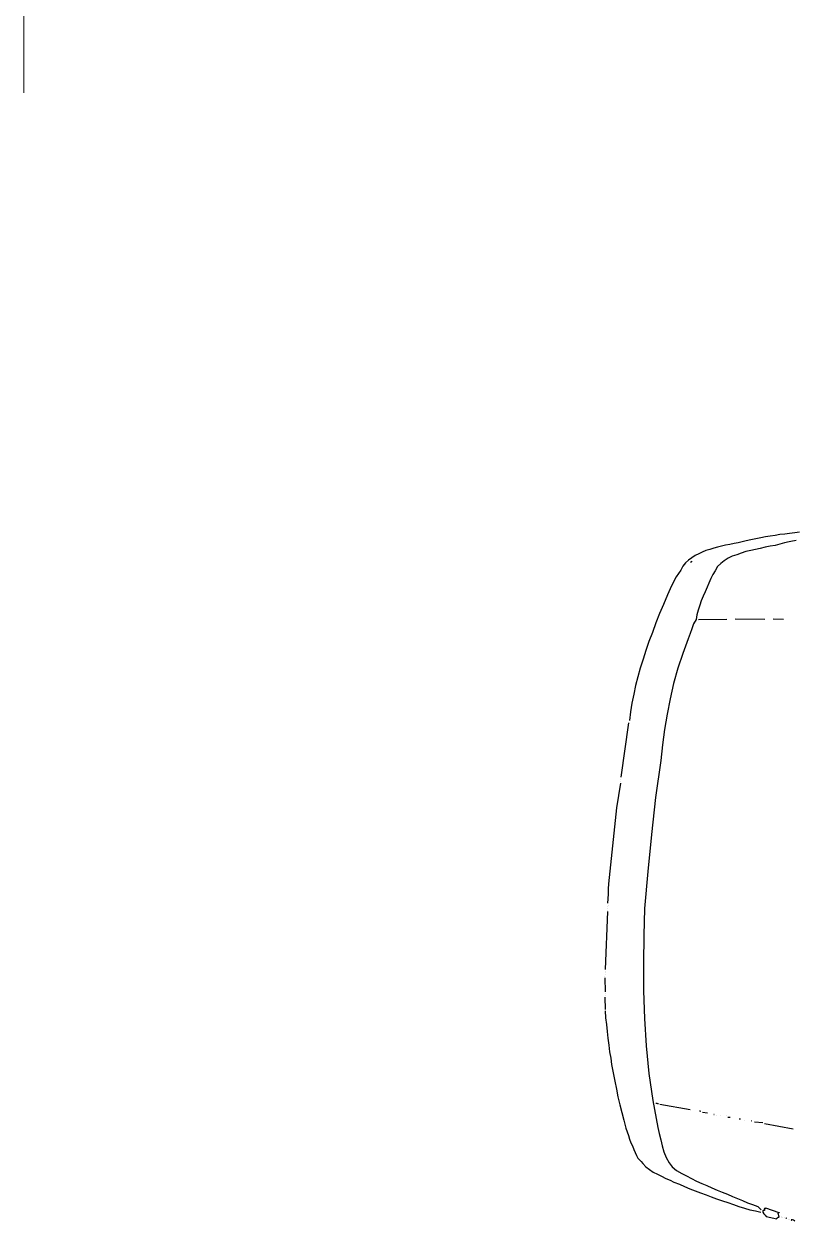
# Model space of a CAD drawing. Header units: metres. Extents: x -45 to 1930, y -347 to 488.
# Drawn here: x 37.175 to 39.075, y 35.33 to 38.28 of the extents above; entities that cross this region are included whole.
import ezdxf

# ---------------------------------------------------------------- set-up
doc = ezdxf.new("R2010")
doc.units = ezdxf.units.M
doc.linetypes.add('ČERCHOVANÁ', pattern=[25.4, 12.7, -6.35, 0, -6.35])
doc.layers.add('OSA', color=7, linetype='ČERCHOVANÁ')

# ---------------------------------------------------------------- blocks, each defined once
blk = doc.blocks.new('BMW8-PUD')
for p, q in [((4.2342, 0.8913), (4.2358, 0.8905)), ((4.2358, 0.8905), (4.2383, 0.8897)), ((4.2383, 0.8897), (4.2407, 0.8889)), ((4.2407, 0.8889), (4.244, 0.889)), ((4.2431, 0.8898), (4.2423, 0.8897)), ((4.2423, 0.8897), (4.2423, 0.8897)), ((4.244, 0.889), (4.2431, 0.8898)), ((4.244, 0.889), (4.244, 0.889)), ((4.2472, 0.889), (4.2472, 0.889)), ((4.2505, 0.889), (4.2505, 0.889)), ((4.2546, 0.8866), (4.2546, 0.8866)), ((4.2546, 0.8866), (4.2562, 0.8866)), ((4.2562, 0.8866), (4.257, 0.8858)), ((4.257, 0.8858), (4.257, 0.8858)), ((4.2603, 0.8858), (4.2603, 0.8858)), ((4.2652, 0.8859), (4.2652, 0.8859)), ((4.2684, 0.8859), (4.2684, 0.8859)), ((4.2749, 0.8852), (4.2741, 0.8843)), ((4.2758, 0.886), (4.2749, 0.8852)), ((4.2766, 0.886), (4.2758, 0.886)), ((4.2774, 0.886), (4.2766, 0.886)), ((4.2782, 0.8876), (4.2774, 0.886)), ((4.279, 0.8884), (4.2782, 0.8876)), ((4.279, 0.8901), (4.279, 0.8893)), ((4.3059, 0.887), (4.279, 0.8901)), ((4.279, 0.8893), (4.279, 0.8884)), ((4.3091, 0.8838), (4.3059, 0.887)), ((4.2684, 0.8843), (4.2684, 0.8843)), ((4.2741, 0.8843), (4.2774, 0.877)), ((4.2767, 0.8746), (4.275, 0.8738)), ((4.275, 0.8738), (4.275, 0.8746)), ((4.275, 0.8746), (4.3085, 0.8667)), ((4.2775, 0.8762), (4.2767, 0.8746)), ((4.2774, 0.877), (4.2775, 0.8762)), ((4.3085, 0.8667), (4.3093, 0.8676)), ((4.3124, 0.8806), (4.3091, 0.8838)), ((4.3093, 0.8676), (4.3101, 0.8676)), ((4.3101, 0.8676), (4.3118, 0.8676)), ((4.3117, 0.8708), (4.3117, 0.8725)), ((4.3117, 0.8725), (4.3125, 0.8725)), ((4.3117, 0.87), (4.3117, 0.8708)), ((4.3117, 0.8692), (4.3117, 0.87)), ((4.3126, 0.8684), (4.3117, 0.8692)), ((4.3118, 0.8676), (4.3126, 0.8684)), ((4.3149, 0.8774), (4.3124, 0.8806)), ((4.3125, 0.8725), (4.3142, 0.8725)), ((4.3142, 0.8725), (4.3149, 0.8733)), ((4.3158, 0.8741), (4.3149, 0.8774)), ((4.3149, 0.8733), (4.3158, 0.8741)), ((4.3337, 0.8759), (4.3198, 0.8774)), ((4.3289, 0.8645), (4.3199, 0.8717)), ((4.342, 0.8605), (4.3289, 0.8645)), ((4.3475, 0.8744), (4.3337, 0.8759)), ((4.355, 0.8574), (4.342, 0.8605)), ((4.3614, 0.8713), (4.3475, 0.8744)), ((4.3681, 0.8534), (4.355, 0.8574)), ((4.3753, 0.869), (4.3614, 0.8713)), ((4.3892, 0.865), (4.3753, 0.869)), ((4.403, 0.8619), (4.3892, 0.865)), ((4.4169, 0.8588), (4.403, 0.8619)), ((4.4316, 0.8556), (4.4169, 0.8588)), ((4.3803, 0.8494), (4.3681, 0.8534)), ((4.3934, 0.8455), (4.3803, 0.8494)), ((4.4064, 0.8415), (4.3934, 0.8455)), ((4.4195, 0.8376), (4.4064, 0.8415)), ((4.4326, 0.8336), (4.4195, 0.8376)), ((4.4455, 0.8517), (4.4316, 0.8556)), ((4.4457, 0.8297), (4.4326, 0.8336)), ((4.4585, 0.8477), (4.4455, 0.8517)), ((4.4587, 0.8249), (4.4457, 0.8297)), ((4.4724, 0.8446), (4.4585, 0.8477)), ((4.4863, 0.8406), (4.4724, 0.8446)), ((4.4993, 0.8367), (4.4863, 0.8406)), ((4.5132, 0.8327), (4.4993, 0.8367)), ((4.5263, 0.828), (4.5132, 0.8327)), ((4.5402, 0.824), (4.5263, 0.828)), ((4.4718, 0.8209), (4.4587, 0.8249)), ((4.4849, 0.8162), (4.4718, 0.8209)), ((4.4979, 0.8114), (4.4849, 0.8162)), ((4.511, 0.8059), (4.4979, 0.8114)), ((4.5233, 0.8011), (4.511, 0.8059)), ((4.5363, 0.7955), (4.5233, 0.8011)), ((4.55, 0.82), (4.5402, 0.824)), ((4.5606, 0.8169), (4.55, 0.82)), ((4.572, 0.8129), (4.5606, 0.8169)), ((4.5827, 0.8089), (4.572, 0.8129)), ((4.5933, 0.805), (4.5827, 0.8089)), ((4.6031, 0.7993), (4.5933, 0.805)), ((4.6129, 0.7937), (4.6031, 0.7993)), ((4.5478, 0.7874), (4.5363, 0.7955)), ((4.5569, 0.7777), (4.5478, 0.7874)), ((4.5651, 0.7656), (4.5569, 0.7777)), ((4.6211, 0.7857), (4.6129, 0.7937)), ((4.6252, 0.7816), (4.6211, 0.7857)), ((4.6302, 0.7776), (4.6252, 0.7816)), ((4.6343, 0.7736), (4.6302, 0.7776)), ((4.6384, 0.7679), (4.6343, 0.7736)), ((4.6426, 0.7606), (4.6384, 0.7679)), ((4.5718, 0.7526), (4.5651, 0.7656)), ((4.5776, 0.738), (4.5718, 0.7526)), ((4.5826, 0.7234), (4.5776, 0.738)), ((4.6467, 0.7533), (4.6426, 0.7606)), ((4.6508, 0.7452), (4.6467, 0.7533)), ((4.655, 0.7379), (4.6508, 0.7452)), ((4.6591, 0.729), (4.655, 0.7379)), ((4.5876, 0.7088), (4.5826, 0.7234)), ((4.5926, 0.6942), (4.5876, 0.7088)), ((4.6625, 0.7209), (4.6591, 0.729)), ((4.6666, 0.712), (4.6625, 0.7209)), ((4.6708, 0.703), (4.6666, 0.712)), ((4.6111, 0.6292), (4.5926, 0.6942)), ((4.6774, 0.6844), (4.6708, 0.703)), ((4.6841, 0.6657), (4.6774, 0.6844)), ((4.3316, 0.6593), (4.2606, 0.6651)), ((4.3364, 0.6577), (4.3568, 0.6579)), ((4.3641, 0.6555), (4.3633, 0.6555)), ((4.3633, 0.6555), (4.3633, 0.6555)), ((4.3633, 0.6555), (4.3633, 0.6555)), ((4.3633, 0.6555), (4.3641, 0.6555)), ((4.3641, 0.6555), (4.3641, 0.6555)), ((4.3641, 0.6555), (4.3641, 0.6555)), ((4.3641, 0.6555), (4.3641, 0.6555)), ((4.3641, 0.6555), (4.3641, 0.6555)), ((4.3813, 0.6557), (4.3813, 0.6557)), ((4.3919, 0.6541), (4.3919, 0.6541)), ((4.3919, 0.6541), (4.3927, 0.6541)), ((4.3927, 0.6541), (4.3943, 0.6541)), ((4.3943, 0.6541), (4.3951, 0.6541)), ((4.4196, 0.6519), (4.4179, 0.6519)), ((4.4212, 0.6519), (4.4196, 0.6519)), ((4.422, 0.6519), (4.4212, 0.6519)), ((4.4236, 0.6519), (4.422, 0.6519)), ((4.4277, 0.6495), (4.4277, 0.6495)), ((4.4424, 0.6497), (4.4424, 0.6497)), ((4.4505, 0.6497), (4.4505, 0.6497)), ((4.6908, 0.647), (4.6841, 0.6657)), ((4.4579, 0.649), (4.4571, 0.649)), ((4.4571, 0.649), (4.4571, 0.649)), ((4.4571, 0.649), (4.4571, 0.649)), ((4.4571, 0.649), (4.4579, 0.649)), ((4.4587, 0.649), (4.4579, 0.649)), ((4.4579, 0.649), (4.4587, 0.649)), ((4.4587, 0.649), (4.4587, 0.649)), ((4.4587, 0.649), (4.4587, 0.649)), ((4.4864, 0.646), (4.4742, 0.6467)), ((4.4913, 0.6444), (4.4913, 0.6444)), ((4.4913, 0.6444), (4.4929, 0.6444)), ((4.4929, 0.6444), (4.4937, 0.6444)), ((4.4937, 0.6444), (4.4946, 0.6444)), ((4.5932, 0.6364), (4.5174, 0.6422)), ((4.5964, 0.6356), (4.5981, 0.6356)), ((4.5981, 0.6356), (4.5997, 0.6356)), ((4.5997, 0.6356), (4.6005, 0.6356)), ((4.6005, 0.6356), (4.6029, 0.6356)), ((4.6272, 0.5634), (4.6111, 0.6292)), ((4.6975, 0.6283), (4.6908, 0.647)), ((4.7034, 0.6097), (4.6975, 0.6283)), ((4.7092, 0.5902), (4.7034, 0.6097)), ((4.7151, 0.5707), (4.7092, 0.5902)), ((4.64, 0.4967), (4.6272, 0.5634)), ((4.721, 0.5504), (4.7151, 0.5707)), ((4.7244, 0.5349), (4.721, 0.5504)), ((4.7286, 0.5195), (4.7244, 0.5349)), ((4.732, 0.5032), (4.7286, 0.5195)), ((4.7362, 0.487), (4.732, 0.5032)), ((4.6512, 0.43), (4.64, 0.4967)), ((4.7396, 0.4707), (4.7362, 0.487)), ((4.743, 0.4537), (4.7396, 0.4707)), ((4.7464, 0.4374), (4.743, 0.4537)), ((4.66, 0.3617), (4.6512, 0.43)), ((4.749, 0.4203), (4.7464, 0.4374)), ((4.7474, 0.4203), (4.7474, 0.4203)), ((4.7534, 0.387), (4.7499, 0.4171)), ((4.7518, 0.387), (4.7518, 0.387)), ((4.6663, 0.2942), (4.66, 0.3617)), ((4.7526, 0.3821), (4.7526, 0.3821)), ((4.7527, 0.378), (4.7527, 0.378)), ((4.7579, 0.339), (4.7535, 0.3739)), ((4.7563, 0.3389), (4.7563, 0.3389)), ((4.7579, 0.3357), (4.7579, 0.3357)), ((4.758, 0.3316), (4.758, 0.3316)), ((4.758, 0.3267), (4.758, 0.3267)), ((4.758, 0.3235), (4.758, 0.3235)), ((4.7667, 0.1762), (4.7589, 0.3186)), ((4.6718, 0.2266), (4.6663, 0.2942)), ((4.6764, 0.1599), (4.6718, 0.2266)), ((4.6773, 0.0679), (4.6764, 0.1599)), ((4.7667, 0.1729), (4.7667, 0.1729)), ((4.7668, 0.1688), (4.7668, 0.1688)), ((4.7668, 0.1639), (4.7668, 0.1639)), ((4.7669, 0.1607), (4.7669, 0.1607)), ((4.7694, 0.1444), (4.7685, 0.1558)), ((4.7695, 0.1322), (4.7694, 0.1444)), ((4.7705, 0.12), (4.7695, 0.1322)), ((4.7706, 0.1078), (4.7705, 0.12)), ((4.7703, 0.0451), (4.7706, 0.1078)), ((4.6773, -0.0234), (4.6773, 0.0679)), ((4.7701, -0.0176), (4.7703, 0.0451)), ((4.6757, -0.1154), (4.6773, -0.0234)), ((4.769, -0.0804), (4.7701, -0.0176)), ((4.7655, -0.1423), (4.769, -0.0804)), ((4.6716, -0.2074), (4.6757, -0.1154)), ((4.7656, -0.1471), (4.7656, -0.1471)), ((4.7595, -0.2922), (4.7656, -0.1569)), ((4.7656, -0.1512), (4.7656, -0.1512)), ((4.6712, -0.2457), (4.6716, -0.2074)), ((4.6699, -0.284), (4.6712, -0.2457)), ((4.6669, -0.3223), (4.6699, -0.284)), ((4.7579, -0.2922), (4.7579, -0.2922)), ((4.6632, -0.3606), (4.6669, -0.3223)), ((4.7559, -0.3411), (4.7573, -0.3191)), ((4.7573, -0.3191), (4.7579, -0.2979)), ((4.7537, -0.3631), (4.7559, -0.3411)), ((4.6587, -0.399), (4.6632, -0.3606)), ((4.7514, -0.3851), (4.7537, -0.3631)), ((4.6517, -0.4373), (4.6587, -0.399)), ((4.7436, -0.4291), (4.7475, -0.4071)), ((4.7475, -0.4071), (4.7514, -0.3851)), ((4.6431, -0.4748), (4.6517, -0.4373)), ((4.739, -0.4512), (4.7436, -0.4291)), ((4.7343, -0.4732), (4.739, -0.4512)), ((4.6328, -0.5124), (4.6431, -0.4748)), ((4.7225, -0.5189), (4.7288, -0.496)), ((4.7288, -0.496), (4.7343, -0.4732)), ((4.6265, -0.5377), (4.6297, -0.5254)), ((4.6297, -0.5254), (4.6328, -0.5124)), ((4.7162, -0.5434), (4.7225, -0.5189)), ((4.6178, -0.5614), (4.6234, -0.5499)), ((4.6234, -0.5499), (4.6265, -0.5377)), ((4.709, -0.5671), (4.7162, -0.5434)), ((4.4038, -0.582), (4.429, -0.5802)), ((4.4493, -0.5776), (4.5226, -0.5712)), ((4.5429, -0.5686), (4.6121, -0.5614)), ((4.6124, -0.5973), (4.6156, -0.585)), ((4.6156, -0.585), (4.6179, -0.5728)), ((4.6179, -0.5728), (4.6178, -0.5614)), ((4.7019, -0.5907), (4.709, -0.5671)), ((4.6061, -0.6201), (4.6101, -0.6087)), ((4.6101, -0.6087), (4.6124, -0.5973)), ((4.6861, -0.6381), (4.694, -0.6153)), ((4.694, -0.6153), (4.7019, -0.5907)), ((4.5958, -0.6536), (4.599, -0.643)), ((4.599, -0.643), (4.6029, -0.6316)), ((4.6029, -0.6316), (4.6061, -0.6201)), ((4.6773, -0.661), (4.6861, -0.6381)), ((4.5831, -0.6855), (4.5879, -0.6757)), ((4.5879, -0.6757), (4.5919, -0.665)), ((4.5919, -0.665), (4.5958, -0.6536)), ((4.6677, -0.679), (4.6725, -0.67)), ((4.6725, -0.67), (4.6773, -0.661)), ((4.5629, -0.7117), (4.571, -0.7043)), ((4.571, -0.7043), (4.5783, -0.6961)), ((4.5783, -0.6961), (4.5831, -0.6855)), ((4.6435, -0.702), (4.6427, -0.7029)), ((4.6427, -0.7029), (4.6427, -0.7037)), ((4.6427, -0.7037), (4.6435, -0.7029)), ((4.6427, -0.7037), (4.6427, -0.7037)), ((4.6435, -0.702), (4.6443, -0.7012)), ((4.6435, -0.702), (4.6435, -0.702)), ((4.6443, -0.702), (4.6435, -0.702)), ((4.6435, -0.7029), (4.6435, -0.702)), ((4.6435, -0.702), (4.6435, -0.702)), ((4.6436, -0.7118), (4.6508, -0.7052)), ((4.6443, -0.7012), (4.6451, -0.7012)), ((4.6451, -0.7012), (4.6443, -0.702)), ((4.6451, -0.7012), (4.6451, -0.7012)), ((4.6508, -0.7052), (4.6573, -0.6978)), ((4.6573, -0.6978), (4.6629, -0.6888)), ((4.6629, -0.6888), (4.6677, -0.679)), ((4.5119, -0.7399), (4.5233, -0.7349)), ((4.5233, -0.7349), (4.5338, -0.7299)), ((4.5338, -0.7299), (4.5444, -0.7249)), ((4.5444, -0.7249), (4.554, -0.7191)), ((4.554, -0.7191), (4.5629, -0.7117)), ((4.5917, -0.7408), (4.6014, -0.7366)), ((4.6014, -0.7366), (4.6104, -0.7333)), ((4.6104, -0.7333), (4.6193, -0.7283)), ((4.6193, -0.7283), (4.6274, -0.7234)), ((4.6274, -0.7234), (4.6355, -0.7184)), ((4.6355, -0.7184), (4.6436, -0.7118)), ((4.4193, -0.77), (4.4307, -0.7658)), ((4.4307, -0.7658), (4.4421, -0.7617)), ((4.4421, -0.7617), (4.4534, -0.7583)), ((4.4534, -0.7583), (4.4656, -0.7549)), ((4.4656, -0.7549), (4.4778, -0.7508)), ((4.4778, -0.7508), (4.4892, -0.7474)), ((4.4892, -0.7474), (4.5005, -0.7432)), ((4.5005, -0.7432), (4.5119, -0.7399)), ((4.5024, -0.7701), (4.5138, -0.7659)), ((4.5138, -0.7659), (4.5235, -0.7626)), ((4.5235, -0.7626), (4.5332, -0.7592)), ((4.5332, -0.7592), (4.543, -0.7567)), ((4.543, -0.7567), (4.5535, -0.7534)), ((4.5535, -0.7534), (4.5633, -0.7508)), ((4.5633, -0.7508), (4.573, -0.7475)), ((4.573, -0.7475), (4.5828, -0.7441)), ((4.5828, -0.7441), (4.5917, -0.7408)), ((4.3917, -0.7784), (4.3958, -0.7776)), ((4.3958, -0.7776), (4.3998, -0.7759)), ((4.3968, -0.7971), (4.409, -0.7946)), ((4.3998, -0.7759), (4.4039, -0.7751)), ((4.4039, -0.7751), (4.408, -0.7742)), ((4.408, -0.7742), (4.4193, -0.77)), ((4.409, -0.7946), (4.4203, -0.792)), ((4.4203, -0.792), (4.4325, -0.7894)), ((4.4325, -0.7894), (4.4439, -0.7861)), ((4.4439, -0.7861), (4.4561, -0.7835)), ((4.4561, -0.7835), (4.4675, -0.7802)), ((4.4675, -0.7802), (4.4788, -0.7768)), ((4.4788, -0.7768), (4.491, -0.7734)), ((4.491, -0.7734), (4.5024, -0.7701)), ((4.3854, -0.7996), (4.3968, -0.7971))]:
    blk.add_line(p, q)

msp = doc.modelspace()

# ---------------------------------------------------------------- linework, layer by layer
at = {"layer": 'OSA', "color": 253, "lineweight": 0, "ltscale": 0.035}
msp.add_line((37.174501, 64.022074), (37.174501, 38.110358), dxfattribs=at)

# ---------------------------------------------------------------- block references
at = {"linetype": 'Continuous', "lineweight": 0, "rotation": 174.5233982285167}
msp.add_blockref('BMW8-PUD', (43.374284, 35.812773), dxfattribs=at)

doc.saveas('drawing.dxf')
